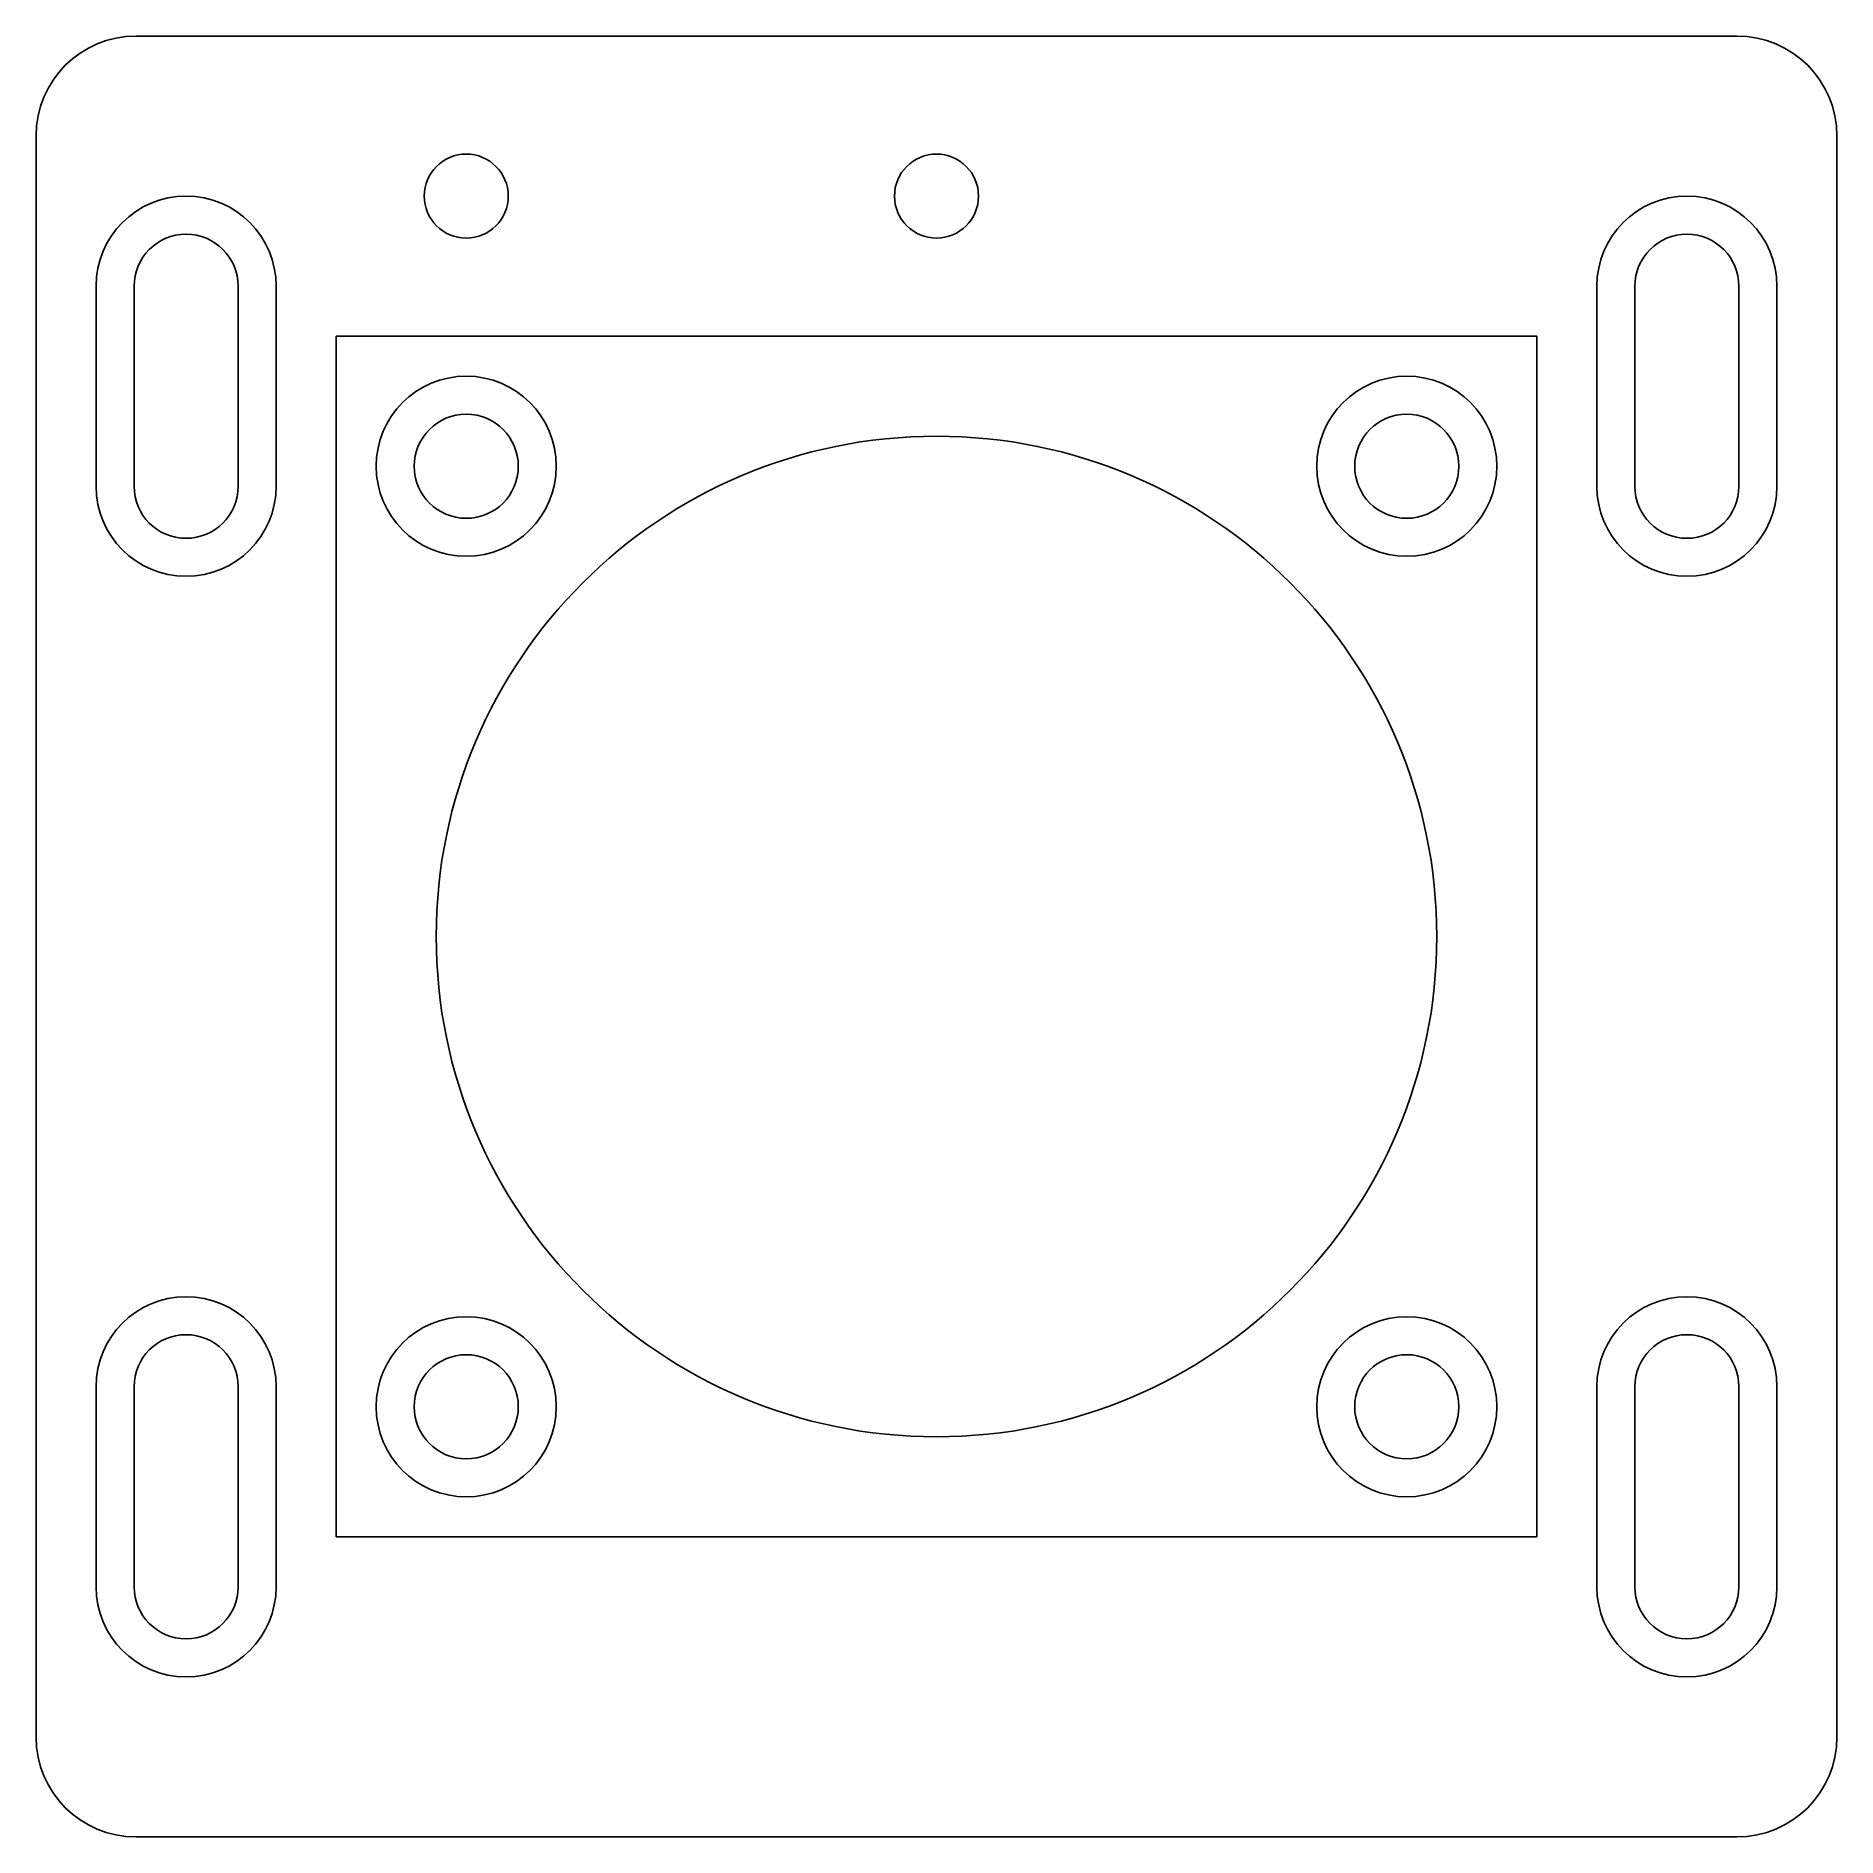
# Model space of a CAD drawing. Extents: x -45 to 45, y -45 to 45.
import ezdxf

# ---------------------------------------------------------------- set-up
doc = ezdxf.new("R2010")
doc.units = 0
doc.layers.add('Fusion002', color=7, linetype='CONTINUOUS')

msp = doc.modelspace()

# ---------------------------------------------------------------- linework, layer by layer
at = {"layer": 'Fusion002'}
for p, q in [((-40, 45, -15), (40, 45, -15)), ((-40, 45, -15), (-40, 45, -10)), ((-40, 45, -15), (-40, 45, -10)), ((-40, 45, -15), (40, 45, -15)), ((-40, 45, -10), (40, 45, -10)), ((-40, 45, -10), (-40, 45, -5.5)), ((-40, 45, -10), (-40, 45, -5.5)), ((-40, 45, -10), (40, 45, -10)), ((-40, 45, -5.5), (40, 45, -5.5)), ((-40, 45), (40, 45)), ((-40, 45, -5.5), (-40, 45)), ((-40, 45, -5.5), (-40, 45)), ((-40, 45, -5.5), (40, 45, -5.5)), ((-40, 45), (40, 45)), ((40, 45, -15), (40, 45, -10)), ((40, 45, -15), (40, 45, -10)), ((40, 45, -10), (40, 45, -5.5)), ((40, 45, -10), (40, 45, -5.5)), ((40, 45, -5.5), (40, 45)), ((40, 45, -5.5), (40, 45)), ((-45, 40, -15), (-45, 40, -10)), ((-45, -40, -15), (-45, 40, -15)), ((-45, -40, -10), (-45, 40, -10)), ((-45, -40, -15), (-45, 40, -15)), ((-45, 40, -15), (-45, 40, -10)), ((-45, 40, -10), (-45, 40, -5.5)), ((-45, -40, -10), (-45, 40, -10)), ((-45, -40, -5.5), (-45, 40, -5.5)), ((-45, 40, -10), (-45, 40, -5.5)), ((-45, 40, -5.5), (-45, 40)), ((-45, -40, -5.5), (-45, 40, -5.5)), ((-45, -40), (-45, 40)), ((-45, -40), (-45, 40)), ((-45, 40, -5.5), (-45, 40)), ((45, -40, -15), (45, 40, -15)), ((45, 40, -15), (45, 40, -10)), ((45, 40, -15), (45, 40, -10)), ((45, -40, -15), (45, 40, -15)), ((45, -40, -10), (45, 40, -10)), ((45, 40, -10), (45, 40, -5.5)), ((45, 40, -10), (45, 40, -5.5)), ((45, -40, -10), (45, 40, -10)), ((45, -40, -5.5), (45, 40, -5.5)), ((45, -40), (45, 40)), ((45, 40, -5.5), (45, 40)), ((45, 40, -5.5), (45, 40)), ((45, -40, -5.5), (45, 40, -5.5)), ((45, -40), (45, 40)), ((-23.5, 39.1, -5.5), (-23.5, 39.1)), ((-23.5, 39.1, -5.5), (-23.5, 39.1)), ((0, 39.1, -5.5), (0, 39.1)), ((0, 39.1, -5.5), (0, 39.1)), ((-42, 22.5), (-42, 32.5)), ((-42, 22.5, -5.5), (-42, 32.5, -5.5)), ((-42, 32.5, -5.5), (-42, 32.5)), ((-42, 32.5, -5.5), (-42, 32.5)), ((-42, 22.5, -5.5), (-42, 32.5, -5.5)), ((-42, 22.5), (-42, 32.5)), ((-40.1, 22.5, -15), (-40.1, 32.5, -15)), ((-40.1, 32.5, -15), (-40.1, 32.5, -10)), ((-40.1, 32.5, -15), (-40.1, 32.5, -10)), ((-40.1, 22.5, -15), (-40.1, 32.5, -15)), ((-40.1, 22.5, -10), (-40.1, 32.5, -10)), ((-40.1, 32.5, -10), (-40.1, 32.5, -5.5)), ((-40.1, 32.5, -10), (-40.1, 32.5, -5.5)), ((-40.1, 22.5, -10), (-40.1, 32.5, -10)), ((-40.1, 22.5, -5.5), (-40.1, 32.5, -5.5)), ((-40.1, 22.5, -5.5), (-40.1, 32.5, -5.5)), ((-34.9, 22.5, -15), (-34.9, 32.5, -15)), ((-34.9, 32.5, -15), (-34.9, 32.5, -10)), ((-34.9, 22.5, -15), (-34.9, 32.5, -15)), ((-34.9, 22.5, -10), (-34.9, 32.5, -10)), ((-34.9, 32.5, -15), (-34.9, 32.5, -10)), ((-34.9, 32.5, -10), (-34.9, 32.5, -5.5)), ((-34.9, 22.5, -10), (-34.9, 32.5, -10)), ((-34.9, 22.5, -5.5), (-34.9, 32.5, -5.5)), ((-34.9, 32.5, -10), (-34.9, 32.5, -5.5)), ((-34.9, 22.5, -5.5), (-34.9, 32.5, -5.5)), ((-33, 22.5), (-33, 32.5)), ((-33, 22.5, -5.5), (-33, 32.5, -5.5)), ((-33, 32.5, -5.5), (-33, 32.5)), ((-33, 22.5, -5.5), (-33, 32.5, -5.5)), ((-33, 22.5), (-33, 32.5)), ((-33, 32.5, -5.5), (-33, 32.5)), ((33, 22.5), (33, 32.5)), ((33, 22.5, -5.5), (33, 32.5, -5.5)), ((33, 32.5, -5.5), (33, 32.5)), ((33, 32.5, -5.5), (33, 32.5)), ((33, 22.5, -5.5), (33, 32.5, -5.5)), ((33, 22.5), (33, 32.5)), ((34.9, 22.5, -15), (34.9, 32.5, -15)), ((34.9, 32.5, -15), (34.9, 32.5, -10)), ((34.9, 32.5, -15), (34.9, 32.5, -10)), ((34.9, 22.5, -15), (34.9, 32.5, -15)), ((34.9, 22.5, -10), (34.9, 32.5, -10)), ((34.9, 32.5, -10), (34.9, 32.5, -5.5)), ((34.9, 32.5, -10), (34.9, 32.5, -5.5)), ((34.9, 22.5, -10), (34.9, 32.5, -10)), ((34.9, 22.5, -5.5), (34.9, 32.5, -5.5)), ((34.9, 22.5, -5.5), (34.9, 32.5, -5.5)), ((40.1, 22.5, -15), (40.1, 32.5, -15)), ((40.1, 32.5, -15), (40.1, 32.5, -10)), ((40.1, 22.5, -15), (40.1, 32.5, -15)), ((40.1, 22.5, -10), (40.1, 32.5, -10)), ((40.1, 32.5, -15), (40.1, 32.5, -10)), ((40.1, 32.5, -10), (40.1, 32.5, -5.5)), ((40.1, 22.5, -10), (40.1, 32.5, -10)), ((40.1, 22.5, -5.5), (40.1, 32.5, -5.5)), ((40.1, 32.5, -10), (40.1, 32.5, -5.5)), ((40.1, 22.5, -5.5), (40.1, 32.5, -5.5)), ((42, 22.5), (42, 32.5)), ((42, 22.5, -5.5), (42, 32.5, -5.5)), ((42, 32.5, -5.5), (42, 32.5)), ((42, 22.5, -5.5), (42, 32.5, -5.5)), ((42, 22.5), (42, 32.5)), ((42, 32.5, -5.5), (42, 32.5)), ((-30, -30, -15), (-30, 30, -15)), ((-30, 30, -15), (30, 30, -15)), ((-30, 30, -15), (-30, 30, -10)), ((-30, -30, -15), (-30, 30, -15)), ((-30, -30, -10), (-30, 30, -10)), ((-30, 30, -15), (-30, 30, -10)), ((-30, 30, -15), (30, 30, -15)), ((-30, 30, -10), (30, 30, -10)), ((-30, -30, -10), (-30, 30, -10)), ((-30, 30, -10), (30, 30, -10)), ((30, 30, -15), (30, -30, -15)), ((30, 30, -15), (30, 30, -10)), ((30, 30, -15), (30, 30, -10)), ((30, 30, -15), (30, -30, -15)), ((30, 30, -10), (30, -30, -10)), ((30, 30, -10), (30, -30, -10)), ((-23.5, 28, -5.5), (-23.5, 28)), ((-23.5, 28, -5.5), (-23.5, 28)), ((23.5, 28, -5.5), (23.5, 28)), ((23.5, 28, -5.5), (23.5, 28)), ((-23.5, 26.1, -10), (-23.5, 26.1, -5.5)), ((-23.5, 26.1, -10), (-23.5, 26.1, -5.5)), ((23.5, 26.1, -10), (23.5, 26.1, -5.5)), ((23.5, 26.1, -10), (23.5, 26.1, -5.5)), ((0, 25, -10), (0, 25, -5.5)), ((0, 25, -10), (0, 25, -5.5)), ((0, 25, -5.5), (0, 25)), ((0, 25, -5.5), (0, 25)), ((-42, 22.5, -5.5), (-42, 22.5)), ((-42, 22.5, -5.5), (-42, 22.5)), ((-40.1, 22.5, -15), (-40.1, 22.5, -10)), ((-40.1, 22.5, -15), (-40.1, 22.5, -10)), ((-40.1, 22.5, -10), (-40.1, 22.5, -5.5)), ((-40.1, 22.5, -10), (-40.1, 22.5, -5.5)), ((-34.9, 22.5, -15), (-34.9, 22.5, -10)), ((-34.9, 22.5, -15), (-34.9, 22.5, -10)), ((-34.9, 22.5, -10), (-34.9, 22.5, -5.5)), ((-34.9, 22.5, -10), (-34.9, 22.5, -5.5)), ((-33, 22.5, -5.5), (-33, 22.5)), ((-33, 22.5, -5.5), (-33, 22.5)), ((33, 22.5, -5.5), (33, 22.5)), ((33, 22.5, -5.5), (33, 22.5)), ((34.9, 22.5, -15), (34.9, 22.5, -10)), ((34.9, 22.5, -15), (34.9, 22.5, -10)), ((34.9, 22.5, -10), (34.9, 22.5, -5.5)), ((34.9, 22.5, -10), (34.9, 22.5, -5.5)), ((40.1, 22.5, -15), (40.1, 22.5, -10)), ((40.1, 22.5, -15), (40.1, 22.5, -10)), ((40.1, 22.5, -10), (40.1, 22.5, -5.5)), ((40.1, 22.5, -10), (40.1, 22.5, -5.5)), ((42, 22.5, -5.5), (42, 22.5)), ((42, 22.5, -5.5), (42, 22.5)), ((-23.5, -19, -5.5), (-23.5, -19)), ((-23.5, -19, -5.5), (-23.5, -19)), ((23.5, -19, -5.5), (23.5, -19)), ((23.5, -19, -5.5), (23.5, -19)), ((-23.5, -20.9, -10), (-23.5, -20.9, -5.5)), ((-23.5, -20.9, -10), (-23.5, -20.9, -5.5)), ((23.5, -20.9, -10), (23.5, -20.9, -5.5)), ((23.5, -20.9, -10), (23.5, -20.9, -5.5)), ((-42, -32.5), (-42, -22.5)), ((-42, -32.5, -5.5), (-42, -22.5, -5.5)), ((-42, -22.5, -5.5), (-42, -22.5)), ((-42, -22.5, -5.5), (-42, -22.5)), ((-42, -32.5, -5.5), (-42, -22.5, -5.5)), ((-42, -32.5), (-42, -22.5)), ((-40.1, -32.5, -15), (-40.1, -22.5, -15)), ((-40.1, -22.5, -15), (-40.1, -22.5, -10)), ((-40.1, -22.5, -15), (-40.1, -22.5, -10)), ((-40.1, -32.5, -15), (-40.1, -22.5, -15)), ((-40.1, -32.5, -10), (-40.1, -22.5, -10)), ((-40.1, -22.5, -10), (-40.1, -22.5, -5.5)), ((-40.1, -22.5, -10), (-40.1, -22.5, -5.5)), ((-40.1, -32.5, -10), (-40.1, -22.5, -10)), ((-40.1, -32.5, -5.5), (-40.1, -22.5, -5.5)), ((-40.1, -32.5, -5.5), (-40.1, -22.5, -5.5)), ((-34.9, -32.5, -15), (-34.9, -22.5, -15)), ((-34.9, -22.5, -15), (-34.9, -22.5, -10)), ((-34.9, -32.5, -15), (-34.9, -22.5, -15)), ((-34.9, -32.5, -10), (-34.9, -22.5, -10)), ((-34.9, -22.5, -15), (-34.9, -22.5, -10)), ((-34.9, -22.5, -10), (-34.9, -22.5, -5.5)), ((-34.9, -32.5, -10), (-34.9, -22.5, -10)), ((-34.9, -32.5, -5.5), (-34.9, -22.5, -5.5)), ((-34.9, -22.5, -10), (-34.9, -22.5, -5.5)), ((-34.9, -32.5, -5.5), (-34.9, -22.5, -5.5)), ((-33, -32.5), (-33, -22.5)), ((-33, -32.5, -5.5), (-33, -22.5, -5.5)), ((-33, -22.5, -5.5), (-33, -22.5)), ((-33, -32.5, -5.5), (-33, -22.5, -5.5)), ((-33, -32.5), (-33, -22.5)), ((-33, -22.5, -5.5), (-33, -22.5)), ((33, -32.5), (33, -22.5)), ((33, -32.5, -5.5), (33, -22.5, -5.5)), ((33, -22.5, -5.5), (33, -22.5)), ((33, -22.5, -5.5), (33, -22.5)), ((33, -32.5, -5.5), (33, -22.5, -5.5)), ((33, -32.5), (33, -22.5)), ((34.9, -32.5, -15), (34.9, -22.5, -15)), ((34.9, -22.5, -15), (34.9, -22.5, -10)), ((34.9, -22.5, -15), (34.9, -22.5, -10)), ((34.9, -32.5, -15), (34.9, -22.5, -15)), ((34.9, -32.5, -10), (34.9, -22.5, -10)), ((34.9, -22.5, -10), (34.9, -22.5, -5.5)), ((34.9, -22.5, -10), (34.9, -22.5, -5.5)), ((34.9, -32.5, -10), (34.9, -22.5, -10)), ((34.9, -32.5, -5.5), (34.9, -22.5, -5.5)), ((34.9, -32.5, -5.5), (34.9, -22.5, -5.5)), ((40.1, -32.5, -15), (40.1, -22.5, -15)), ((40.1, -22.5, -15), (40.1, -22.5, -10)), ((40.1, -32.5, -15), (40.1, -22.5, -15)), ((40.1, -32.5, -10), (40.1, -22.5, -10)), ((40.1, -22.5, -15), (40.1, -22.5, -10)), ((40.1, -22.5, -10), (40.1, -22.5, -5.5)), ((40.1, -32.5, -10), (40.1, -22.5, -10)), ((40.1, -32.5, -5.5), (40.1, -22.5, -5.5)), ((40.1, -22.5, -10), (40.1, -22.5, -5.5)), ((40.1, -32.5, -5.5), (40.1, -22.5, -5.5)), ((42, -32.5), (42, -22.5)), ((42, -32.5, -5.5), (42, -22.5, -5.5)), ((42, -22.5, -5.5), (42, -22.5)), ((42, -32.5, -5.5), (42, -22.5, -5.5)), ((42, -32.5), (42, -22.5)), ((42, -22.5, -5.5), (42, -22.5)), ((30, -30, -15), (-30, -30, -15)), ((-30, -30, -15), (-30, -30, -10)), ((-30, -30, -15), (-30, -30, -10)), ((30, -30, -15), (-30, -30, -15)), ((30, -30, -10), (-30, -30, -10)), ((30, -30, -10), (-30, -30, -10)), ((30, -30, -15), (30, -30, -10)), ((30, -30, -15), (30, -30, -10)), ((-42, -32.5, -5.5), (-42, -32.5)), ((-42, -32.5, -5.5), (-42, -32.5)), ((-40.1, -32.5, -15), (-40.1, -32.5, -10)), ((-40.1, -32.5, -15), (-40.1, -32.5, -10)), ((-40.1, -32.5, -10), (-40.1, -32.5, -5.5)), ((-40.1, -32.5, -10), (-40.1, -32.5, -5.5)), ((-34.9, -32.5, -15), (-34.9, -32.5, -10)), ((-34.9, -32.5, -15), (-34.9, -32.5, -10)), ((-34.9, -32.5, -10), (-34.9, -32.5, -5.5)), ((-34.9, -32.5, -10), (-34.9, -32.5, -5.5)), ((-33, -32.5, -5.5), (-33, -32.5)), ((-33, -32.5, -5.5), (-33, -32.5)), ((33, -32.5, -5.5), (33, -32.5)), ((33, -32.5, -5.5), (33, -32.5)), ((34.9, -32.5, -15), (34.9, -32.5, -10)), ((34.9, -32.5, -15), (34.9, -32.5, -10)), ((34.9, -32.5, -10), (34.9, -32.5, -5.5)), ((34.9, -32.5, -10), (34.9, -32.5, -5.5)), ((40.1, -32.5, -15), (40.1, -32.5, -10)), ((40.1, -32.5, -15), (40.1, -32.5, -10)), ((40.1, -32.5, -10), (40.1, -32.5, -5.5)), ((40.1, -32.5, -10), (40.1, -32.5, -5.5)), ((42, -32.5, -5.5), (42, -32.5)), ((42, -32.5, -5.5), (42, -32.5)), ((-45, -40, -15), (-45, -40, -10)), ((-45, -40, -15), (-45, -40, -10)), ((-45, -40, -10), (-45, -40, -5.5)), ((-45, -40, -10), (-45, -40, -5.5)), ((-45, -40, -5.5), (-45, -40)), ((-45, -40, -5.5), (-45, -40)), ((45, -40, -15), (45, -40, -10)), ((45, -40, -15), (45, -40, -10)), ((45, -40, -10), (45, -40, -5.5)), ((45, -40, -10), (45, -40, -5.5)), ((45, -40, -5.5), (45, -40)), ((45, -40, -5.5), (45, -40)), ((-40, -45, -15), (-40, -45, -10)), ((-40, -45, -15), (-40, -45, -10)), ((-40, -45, -15), (40, -45, -15)), ((-40, -45, -10), (40, -45, -10)), ((-40, -45, -15), (40, -45, -15)), ((-40, -45, -10), (-40, -45, -5.5)), ((-40, -45, -10), (-40, -45, -5.5)), ((-40, -45, -10), (40, -45, -10)), ((-40, -45, -5.5), (40, -45, -5.5)), ((-40, -45, -5.5), (-40, -45)), ((-40, -45, -5.5), (-40, -45)), ((-40, -45, -5.5), (40, -45, -5.5)), ((-40, -45), (40, -45)), ((-40, -45), (40, -45)), ((40, -45, -15), (40, -45, -10)), ((40, -45, -15), (40, -45, -10)), ((40, -45, -10), (40, -45, -5.5)), ((40, -45, -10), (40, -45, -5.5)), ((40, -45, -5.5), (40, -45)), ((40, -45, -5.5), (40, -45))]:
    msp.add_line(p, q, dxfattribs=at)
for centre, radius in [((-23.5, 37), 2.1), ((-23.5, 37), 2.1), ((-23.5, 37), 2.1), ((-23.5, 37), 2.1), ((0, 37), 2.1), ((0, 37), 2.1), ((0, 37), 2.1), ((0, 37), 2.1), ((-23.5, 23.5), 4.5), ((-23.5, 23.5), 4.5), ((-23.5, 23.5), 4.5), ((-23.5, 23.5), 4.5), ((23.5, 23.5), 4.5), ((23.5, 23.5), 4.5), ((23.5, 23.5), 4.5), ((23.5, 23.5), 4.5), ((-23.5, 23.5), 2.6), ((-23.5, 23.5), 2.6), ((-23.5, 23.5), 2.6), ((-23.5, 23.5), 2.6), ((23.5, 23.5), 2.6), ((23.5, 23.5), 2.6), ((23.5, 23.5), 2.6), ((23.5, 23.5), 2.6), ((0, 0), 25), ((0, 0), 25), ((0, 0), 25), ((0, 0), 25), ((0, 0), 25), ((0, 0), 25), ((-23.5, -23.5), 4.5), ((-23.5, -23.5), 4.5), ((-23.5, -23.5), 4.5), ((-23.5, -23.5), 4.5), ((23.5, -23.5), 4.5), ((23.5, -23.5), 4.5), ((23.5, -23.5), 4.5), ((23.5, -23.5), 4.5), ((-23.5, -23.5), 2.6), ((-23.5, -23.5), 2.6), ((-23.5, -23.5), 2.6), ((-23.5, -23.5), 2.6), ((23.5, -23.5), 2.6), ((23.5, -23.5), 2.6), ((23.5, -23.5), 2.6), ((23.5, -23.5), 2.6)]:
    msp.add_circle(centre, radius, dxfattribs=at)
for centre, radius, start, end in [((-40, 40, -15), 5, 90, -180), ((-40, 40, -15), 5, 90, -180), ((-40, 40, -10), 5, 90, -180), ((-40, 40, -10), 5, 90, -180), ((-40, 40, -5.5), 5, 90, 180), ((-40, 40), 5, 90, 180), ((-40, 40, -5.5), 5, 90, 180), ((-40, 40), 5, 90, 180), ((40, 40, -15), 5, 0, 90), ((40, 40, -15), 5, 0, 90), ((40, 40, -10), 5, 0, 90), ((40, 40, -10), 5, 0, 90), ((40, 40, -5.5), 5, 0, 90), ((40, 40), 5, 0, 90), ((40, 40, -5.5), 5, 0, 90), ((40, 40), 5, 0, 90), ((-37.5, 32.5), 4.5, 0, 180), ((-37.5, 32.5, -5.5), 4.5, 0, 180), ((-37.5, 32.5, -5.5), 4.5, 0, 180), ((-37.5, 32.5), 4.5, 0, 180), ((37.5, 32.5), 4.5, 0, 180), ((37.5, 32.5, -5.5), 4.5, 0, 180), ((37.5, 32.5, -5.5), 4.5, 0, 180), ((37.5, 32.5), 4.5, 0, 180), ((-37.5, 32.5, -15), 2.6, 0, 180), ((-37.5, 32.5, -15), 2.6, 0, 180), ((-37.5, 32.5, -10), 2.6, 0, 180), ((-37.5, 32.5, -10), 2.6, 0, 180), ((-37.5, 32.5, -5.5), 2.6, 0, 180), ((-37.5, 32.5, -5.5), 2.6, 0, 180), ((37.5, 32.5, -15), 2.6, 0, 180), ((37.5, 32.5, -15), 2.6, 0, 180), ((37.5, 32.5, -10), 2.6, 0, 180), ((37.5, 32.5, -10), 2.6, 0, 180), ((37.5, 32.5, -5.5), 2.6, 0, 180), ((37.5, 32.5, -5.5), 2.6, 0, 180), ((-37.5, 22.5), 4.5, 180, 0), ((-37.5, 22.5, -5.5), 4.5, 180, 0), ((-37.5, 22.5, -5.5), 4.5, 180, 0), ((-37.5, 22.5), 4.5, 180, 0), ((-37.5, 22.5, -15), 2.6, 180, 0), ((-37.5, 22.5, -15), 2.6, 180, 0), ((-37.5, 22.5, -10), 2.6, 180, 0), ((-37.5, 22.5, -10), 2.6, 180, 0), ((-37.5, 22.5, -5.5), 2.6, 180, 0), ((-37.5, 22.5, -5.5), 2.6, 180, 0), ((37.5, 22.5), 4.5, -180, 0), ((37.5, 22.5, -5.5), 4.5, -180, 0), ((37.5, 22.5, -5.5), 4.5, -180, 0), ((37.5, 22.5), 4.5, -180, 0), ((37.5, 22.5, -15), 2.6, 180, 0), ((37.5, 22.5, -15), 2.6, 180, 0), ((37.5, 22.5, -10), 2.6, 180, 0), ((37.5, 22.5, -10), 2.6, 180, 0), ((37.5, 22.5, -5.5), 2.6, 180, 0), ((37.5, 22.5, -5.5), 2.6, 180, 0), ((-37.5, -22.5), 4.5, 0, 180), ((-37.5, -22.5, -5.5), 4.5, 0, 180), ((-37.5, -22.5, -5.5), 4.5, 0, 180), ((-37.5, -22.5), 4.5, 0, 180), ((37.5, -22.5), 4.5, 0, 180), ((37.5, -22.5, -5.5), 4.5, 0, 180), ((37.5, -22.5, -5.5), 4.5, 0, 180), ((37.5, -22.5), 4.5, 0, 180), ((-37.5, -22.5, -15), 2.6, 0, 180), ((-37.5, -22.5, -15), 2.6, 0, 180), ((-37.5, -22.5, -10), 2.6, 0, 180), ((-37.5, -22.5, -10), 2.6, 0, 180), ((-37.5, -22.5, -5.5), 2.6, 0, 180), ((-37.5, -22.5, -5.5), 2.6, 0, 180), ((37.5, -22.5, -15), 2.6, 0, 180), ((37.5, -22.5, -15), 2.6, 0, 180), ((37.5, -22.5, -10), 2.6, 0, 180), ((37.5, -22.5, -10), 2.6, 0, 180), ((37.5, -22.5, -5.5), 2.6, 0, 180), ((37.5, -22.5, -5.5), 2.6, 0, 180), ((-37.5, -32.5), 4.5, 180, 0), ((-37.5, -32.5, -5.5), 4.5, 180, 0), ((-37.5, -32.5, -5.5), 4.5, 180, 0), ((-37.5, -32.5), 4.5, 180, 0), ((-37.5, -32.5, -15), 2.6, -180, 0), ((-37.5, -32.5, -15), 2.6, -180, 0), ((-37.5, -32.5, -10), 2.6, -180, 0), ((-37.5, -32.5, -10), 2.6, -180, 0), ((-37.5, -32.5, -5.5), 2.6, -180, 0), ((-37.5, -32.5, -5.5), 2.6, -180, 0), ((37.5, -32.5), 4.5, 180, 0), ((37.5, -32.5, -5.5), 4.5, 180, 0), ((37.5, -32.5, -5.5), 4.5, 180, 0), ((37.5, -32.5), 4.5, 180, 0), ((37.5, -32.5, -15), 2.6, -180, 0), ((37.5, -32.5, -15), 2.6, -180, 0), ((37.5, -32.5, -10), 2.6, -180, 0), ((37.5, -32.5, -10), 2.6, -180, 0), ((37.5, -32.5, -5.5), 2.6, -180, 0), ((37.5, -32.5, -5.5), 2.6, -180, 0), ((-40, -40, -15), 5, 180, -90), ((-40, -40, -10), 5, 180, -90), ((-40, -40, -15), 5, 180, -90), ((-40, -40, -10), 5, 180, -90), ((-40, -40, -5.5), 5, -180, -90), ((-40, -40, -5.5), 5, -180, -90), ((-40, -40), 5, -180, -90), ((-40, -40), 5, -180, -90), ((40, -40, -15), 5, -90, 0), ((40, -40, -15), 5, -90, 0), ((40, -40, -10), 5, -90, 0), ((40, -40, -10), 5, -90, 0), ((40, -40, -5.5), 5, -90, 0), ((40, -40), 5, -90, 0), ((40, -40, -5.5), 5, -90, 0), ((40, -40), 5, -90, 0)]:
    msp.add_arc(centre, radius, start, end, dxfattribs=at)

doc.saveas('drawing.dxf')
